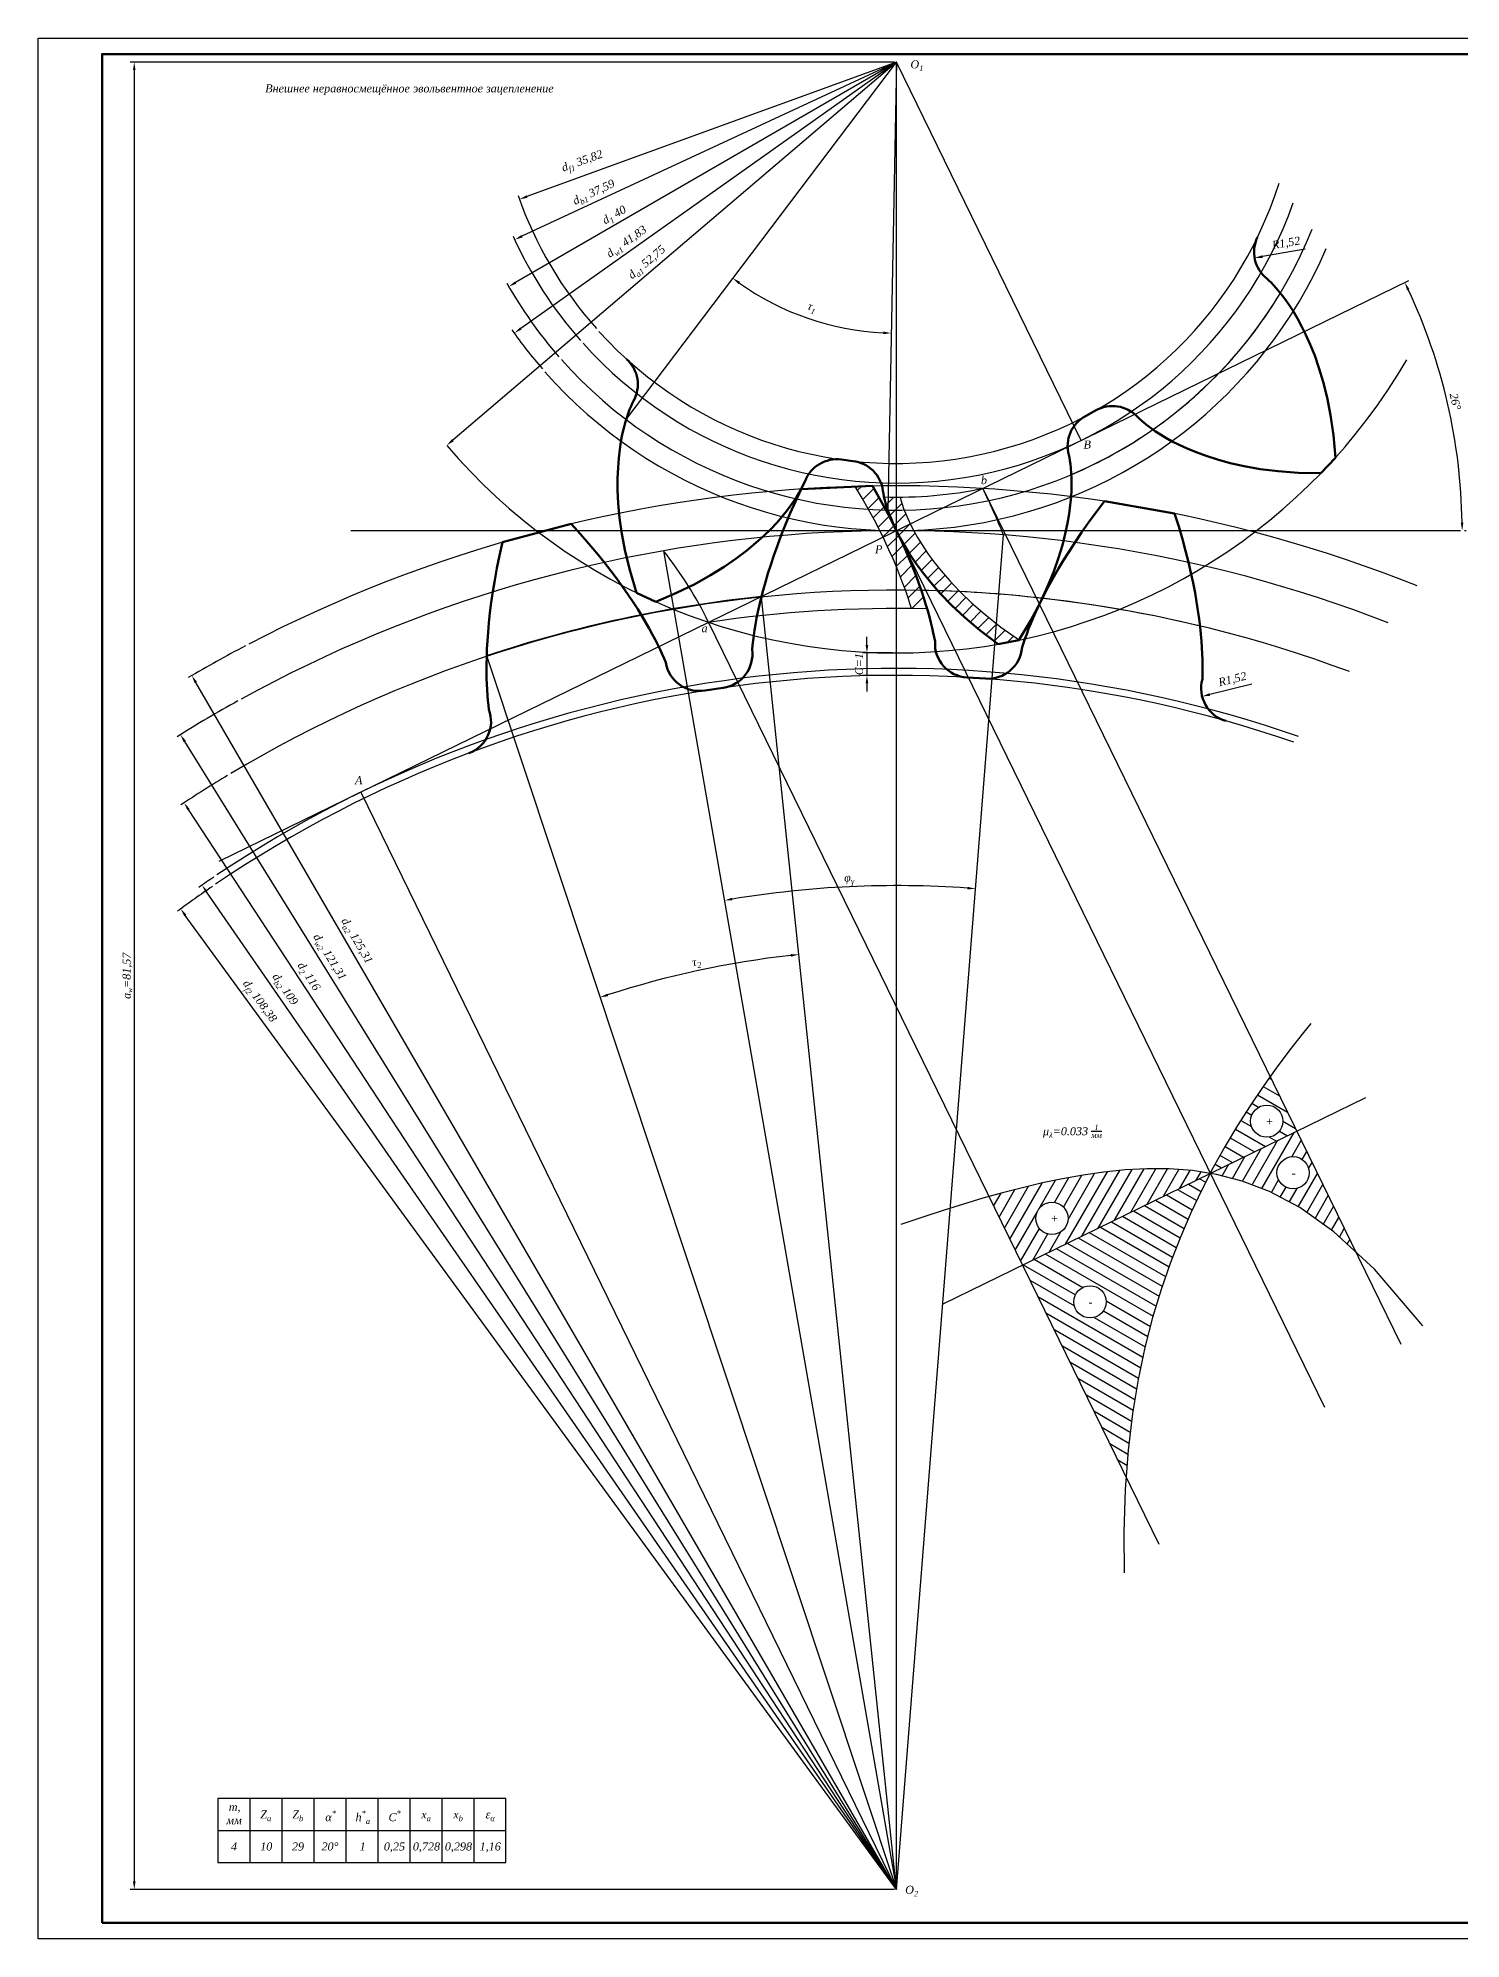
# Model space of a CAD drawing. Header units: millimetres. Extents: x 1774 to 2615, y -51 to 543.
# Drawn here: x 1774 to 2219, y -51 to 543 of the extents above; entities that cross this region are included whole.
import ezdxf

# ---------------------------------------------------------------- set-up
doc = ezdxf.new("R2010")
doc.units = ezdxf.units.MM
doc.layers.add('Рамка', color=7, linetype='Continuous')
doc.styles.get("Standard").update_dxf_attribs({"font": 'TIMESI.TTF'})
doc.dimstyles.new('ISO-25', dxfattribs={"dimtxt": 2.5, "dimasz": 2.5, "dimexe": 1.25, "dimexo": 0.625, "dimtad": 1, "dimlfac": 0.142857, "dimtxsty": 'Standard', "dimcen": 2.5, "dimadec": 0, "dimazin": 0, "dimtfac": 1, "dimtmove": 0, "dimatfit": 3, "dimfxl": 0, "dimarcsym": 0})
pattern_1 = [(45, (1493.4624, 98.383), (-2.245064, 2.245064), [])]

# ---------------------------------------------------------------- blocks, each defined once
blk = doc.blocks.new('*D1')
at = {"color": 0, "lineweight": -2}
for p, q in [((2041.88, 535.57), (1803.1, 535.57)), ((1804.35, 533.07), (1804.35, -32.9)), ((2041.88, -35.4), (1803.1, -35.4))]:
    blk.add_line(p, q, dxfattribs=at)
at = {"color": 0}
for points in [[(1803.93, 533.07), (1804.76, 533.07), (1804.35, 535.57)], [(1803.93, -32.9), (1804.76, -32.9), (1804.35, -35.4)]]:
    blk.add_solid(points, dxfattribs=at)
at = {"layer": 'Defpoints', "color": 0}
for p in [(2042.5, 535.57), (1804.35, -35.4), (2042.5, -35.4)]:
    blk.add_point(p, dxfattribs=at)
at = {"color": 0, "insert": (1802.24, 250.09), "char_height": 2.5, "attachment_point": 5, "rotation": 90}
blk.add_mtext('\\A1;a\\H1.5;\\S^ w;\\H2.5;=81,57', dxfattribs=at)
blk = doc.blocks.new('*D6')
at = {"color": 0, "lineweight": -2}
blk.add_line((2153.54, 341.25), (2140.45, 337.98), dxfattribs=at)
at = {"color": 0}
blk.add_solid([(2140.35, 338.38), (2140.55, 337.57), (2138.02, 337.37)], dxfattribs=at)
at = {"layer": 'Defpoints', "color": 0}
for p in [(2148.34, 339.95), (2138.02, 337.37)]:
    blk.add_point(p, dxfattribs=at)
at = {"color": 0, "insert": (2147.56, 342.52), "char_height": 2.5, "attachment_point": 5, "rotation": 14.02536}
blk.add_mtext('R1,52', dxfattribs=at)
blk = doc.blocks.new('*D7')
at = {"color": 0, "lineweight": -2}
blk.add_line((2170.17, 477.14), (2156.88, 474.81), dxfattribs=at)
at = {"color": 0}
blk.add_solid([(2156.8, 475.22), (2156.95, 474.4), (2154.41, 474.38)], dxfattribs=at)
at = {"layer": 'Defpoints', "color": 0}
for p in [(2164.89, 476.21), (2154.41, 474.38)]:
    blk.add_point(p, dxfattribs=at)
at = {"color": 0, "insert": (2164.29, 478.83), "char_height": 2.5, "attachment_point": 5, "rotation": 9.93911}
blk.add_mtext('R1,52', dxfattribs=at)
blk = doc.blocks.new('*D12')
at = {"color": 0, "lineweight": -2}
blk.add_line((2219.98, 389.17), (2220.51, 389.17), dxfattribs=at)
blk.add_arc((2042.5, 389.17), 176.76, 0.81037, 25.21537, dxfattribs=at)
at = {"color": 0}
for points in [[(2202.04, 464.29), (2202.79, 464.65), (2201.34, 466.73)], [(2219.66, 391.67), (2218.83, 391.67), (2219.26, 389.17)]]:
    blk.add_solid(points, dxfattribs=at)
at = {"layer": 'Defpoints', "color": 0}
for p in [(2202.47, 467.28), (2217.24, 415.83), (1872.01, 389.17), (2218.78, 389.17), (1830.76, 285.78)]:
    blk.add_point(p, dxfattribs=at)
at = {"color": 0, "insert": (2217.13, 429.53), "char_height": 2.5, "attachment_point": 5, "rotation": 283.01287}
blk.add_mtext('26°', dxfattribs=at)

msp = doc.modelspace()

# ---------------------------------------------------------------- hatches: boundary and pattern name
h = msp.add_hatch()
h.set_pattern_fill('ANSI31', color=256, style=0)
h.set_pattern_definition(pattern_1)
h.paths.add_polyline_path([(2037.104, 399.436), (2034.978, 403.123), (2029.681, 402.898), (2031.792, 399.338), (2033.771, 395.844, 0.009709), (2039.203, 395.611), (2039.05, 395.901)])
h.paths.add_polyline_path([(2040.83, 392.512), (2039.203, 395.611, -0.0097081), (2033.772, 395.844), (2035.602, 392.46), (2037.253, 389.263, 0.0089665), (2042.503, 389.169), (2042.455, 389.269)])
h.paths.add_polyline_path([(2042.503, 389.169), (2042.503, 389.169, 0.0030543), (2037.316, 389.137), (2038.309, 387.121)])
h.paths.add_polyline_path([(2042.503, 389.168), (2042.503, 389.169), (2038.309, 387.121), (2038.786, 386.152), (2040.171, 383.203), (2041.431, 380.388), (2042.503, 377.868)])
h.paths.add_polyline_path([(2043.937, 386.166), (2042.503, 389.168), (2042.503, 377.868), (2042.574, 377.702), (2043.61, 375.143), (2044.545, 372.708), (2045.316, 370.592, -0.0030543), (2050.276, 370.527), (2049.531, 372.653), (2048.625, 375.099), (2047.621, 377.67), (2046.51, 380.37), (2045.285, 383.2)])
h.paths.add_polyline_path([(2051.076, 368.125), (2050.346, 370.329), (2050.276, 370.527, 0.0030543), (2045.316, 370.592), (2045.388, 370.395), (2046.145, 368.2), (2046.822, 366.121), (2047.224, 364.814, -0.0030543), (2052.113, 364.727), (2051.727, 366.038)])
h = msp.add_hatch()
h.set_pattern_fill('ANSI31', color=256, style=0)
h.set_pattern_definition(pattern_1)
h.paths.add_polyline_path([(2070.187, 362.924), (2065.938, 366.633), (2062.321, 370.118, 0.0042287), (2055.459, 370.395), (2056.217, 369.532), (2059.731, 365.887), (2063.842, 362.025), (2068.648, 357.956), (2074.271, 353.699), (2080.796, 354.96), (2080.841, 355.036), (2075.139, 359.033)])
h.paths.add_polyline_path([(2054.189, 379.467), (2052.227, 382.173), (2050.553, 384.687), (2049.13, 387.014), (2047.94, 389.134, 0.0032002), (2042.505, 389.169), (2042.555, 389.063), (2042.555, 389.063), (2043.681, 386.871), (2045.018, 384.493), (2046.599, 381.92), (2048.461, 379.143), (2050.648, 376.157), (2053.213, 372.955), (2055.459, 370.395, -0.0042287), (2062.321, 370.118), (2062.292, 370.146), (2059.165, 373.456), (2056.484, 376.563)])
h.paths.add_polyline_path([(2046.907, 391.141), (2046.838, 391.286), (2042.505, 389.17), (2042.505, 389.169, 0.0091632), (2047.87, 389.267)])
h.paths.add_polyline_path([(2046.054, 392.954), (2045.344, 394.608), (2044.96, 395.593, -0.004387), (2042.503, 395.572), (2042.503, 389.173), (2042.505, 389.17), (2046.838, 391.286)])
h.paths.add_polyline_path([(2042.503, 395.572, -0.0047761), (2039.829, 395.597), (2040.176, 394.599), (2040.825, 392.919), (2041.611, 391.077), (2042.503, 389.173)])
h.paths.add_polyline_path([(2042.503, 399.646, -0.0047761), (2039.907, 399.671), (2039.829, 395.597, 0.0047761), (2042.503, 395.572)])
h.paths.add_polyline_path([(2039.907, 399.671, -0.0023287), (2038.641, 399.701), (2038.877, 398.728), (2039.218, 397.497), (2039.646, 396.123), (2039.829, 395.597)])
h.paths.add_polyline_path([(2043.894, 398.687), (2043.622, 399.65, -0.0020582), (2042.503, 399.646), (2042.503, 395.572, 0.004387), (2044.96, 395.593), (2044.758, 396.112), (2044.28, 397.469)])
h = msp.add_hatch()
h.set_pattern_fill('ANSI31', color=256, angle=105, style=0)
h.set_pattern_definition([(150, (1467.3967, 151.7647), (-1.5875, -2.74963), [])])
h.paths.add_polyline_path([(2140.568, 188.335), (2081.891, 159.684), (2114.232, 93.451), (2114.878, 101.88), (2116.269, 113.314), (2118.046, 123.958), (2120.158, 133.915), (2122.563, 143.271), (2125.226, 152.099), (2128.118, 160.458), (2131.212, 168.402), (2134.487, 175.975), (2137.924, 183.214)])
h.paths.add_polyline_path([(2108.036, 148.204, -1), (2097.953, 148.204, -1)], flags=16)
h.paths.add_polyline_path([(2167.574, 201.522), (2159.256, 218.555), (2157.045, 215.447), (2153.002, 209.449), (2149.058, 203.248), (2145.223, 196.824), (2141.508, 190.154), (2140.568, 188.335)])
h.paths.add_polyline_path([(2163.255, 204.652, -1), (2153.172, 204.652, -1)], flags=16)
h.paths.add_polyline_path([(2101.892, 150.003), (2104.15, 150.003), (2104.15, 146.253), (2101.892, 146.253)], flags=8)
h.paths.add_polyline_path([(2157.111, 206.45), (2160.304, 206.45), (2160.304, 202.7), (2157.111, 202.7)], flags=8)
h = msp.add_hatch()
h.set_pattern_fill('ANSI31', color=256, angle=15, style=0)
h.set_pattern_definition([(60, (1467.3967, 151.7647), (-2.74963, 1.5875), [])])
h.paths.add_polyline_path([(2140.568, 188.335), (2134.995, 189.22), (2127.762, 189.761), (2120.777, 189.797), (2113.984, 189.436), (2107.347, 188.756), (2100.836, 187.818), (2094.429, 186.668), (2088.108, 185.34), (2081.86, 183.864), (2075.674, 182.26), (2071.444, 181.079), (2081.891, 159.684)])
h.paths.add_polyline_path([(2096.134, 174.278, -1), (2086.051, 174.278, -1)], flags=16)
h.paths.add_polyline_path([(2179.174, 170.077), (2186.013, 163.758), (2167.574, 201.522), (2140.568, 188.335), (2142.548, 188.021), (2150.529, 185.945), (2159.097, 182.665), (2168.506, 177.662)])
h.paths.add_polyline_path([(2171.488, 188.521, -1), (2161.405, 188.521, -1)], flags=16)
h.paths.add_polyline_path([(2089.991, 176.077), (2093.184, 176.077), (2093.184, 172.327), (2089.991, 172.327)], flags=8)
h.paths.add_polyline_path([(2165.345, 190.32), (2167.602, 190.32), (2167.602, 186.57), (2165.345, 186.57)], flags=8)

# ---------------------------------------------------------------- linework, layer by layer
for p, q in [((2042.503, 535.572), (1903.885, 417.44)), ((2042.503, 535.572), (1923.51, 466.675)), ((2042.503, 535.572), (1925.114, 452.339)), ((2042.503, 535.572), (1925.482, 481.151)), ((2042.503, 535.572), (1927.027, 493.551)), ((1958.065, 423.902), (2042.503, 535.572)), ((2042.503, 535.572), (2039.829, 395.597)), ((2042.503, -35.399), (2042.503, 535.572)), ((2100.227, 417.355), (2042.503, 535.572)), ((2069.509, 402.356), (2200.085, 134.94)), ((2042.503, 389.169), (2176.253, 115.254)), ((2042.503, -35.399), (2075.944, 387.85)), ((1969.689, 382.879), (2042.503, -35.399)), ((2042.503, -35.399), (2000.3, 368.402)), ((1983.826, 360.518), (2124.471, 72.482)), ((2041.303, 350.945), (2032.032, 350.945)), ((2033.282, 353.445), (2033.282, 355.945)), ((2033.282, 350.945), (2033.282, 343.945)), ((1914.482, 349.889), (2042.503, -35.399)), ((2042.503, -35.399), (1823.568, 341.747)), ((2041.303, 343.945), (2032.032, 343.945)), ((2033.282, 341.445), (2033.282, 338.945)), ((2042.503, -35.399), (1820.103, 323.32)), ((1875.104, 307.43), (2042.503, -35.399)), ((2042.503, -35.399), (1821.287, 302.056)), ((2042.503, -35.399), (1826.942, 276.348)), ((2042.503, -35.399), (1820.287, 268.956)), ((2056.945, 147.503), (2189.214, 212.088)), ((1920.429, -6.958), (1830.429, -6.958)), ((1830.429, -6.958), (1830.429, -26.958)), ((1840.429, -6.958), (1840.429, -26.958)), ((1850.429, -6.958), (1850.429, -26.958)), ((1860.429, -6.958), (1860.429, -26.958)), ((1870.429, -6.958), (1870.429, -26.958)), ((1880.429, -6.958), (1880.429, -26.958)), ((1890.429, -6.958), (1890.429, -26.958)), ((1900.429, -6.958), (1900.429, -26.958)), ((1910.429, -6.958), (1910.429, -26.958)), ((1920.429, -26.958), (1920.429, -6.958)), ((1830.429, -16.958), (1920.429, -16.958)), ((1830.429, -26.958), (1920.429, -26.958))]:
    msp.add_line(p, q)
at = {"color": 6}
msp.add_line((2202.474, 467.281), (1830.756, 285.775), dxfattribs=at)
at = {"lineweight": 100}
for p, q in [((2101.614, 424.995), (2104.722, 426.714)), ((2028.855, 410.933), (2025.33, 411.369)), ((2175.106, 407.106), (2179.643, 411.961)), ((2034.978, 403.123), (2012.776, 402.179)), ((2107.537, 398.339), (2129.423, 394.488)), ((1919.405, 385.558), (1940.885, 391.253)), ((1961.302, 369.761), (1967.322, 366.946)), ((2074.271, 353.699), (2080.796, 354.96)), ((1982.637, 339.192), (1988.377, 340.064)), ((2064.562, 343.304), (2070.356, 342.922))]:
    msp.add_line(p, q, dxfattribs=at)
at = {"color": 3}
msp.add_line((1872.005, 389.169), (2218.783, 389.169), dxfattribs=at)
at = {"lineweight": 100}
for points in [[(2158.212, 467.934), (2158.837, 467.367), (2159.543, 466.686), (2160.327, 465.88), (2161.189, 464.937), (2162.125, 463.844), (2163.133, 462.584), (2164.211, 461.142), (2165.354, 459.496), (2166.557, 457.626), (2167.814, 455.507), (2169.118, 453.11), (2170.457, 450.403), (2171.818, 447.35), (2173.184, 443.91), (2174.532, 440.035), (2175.834, 435.671), (2177.052, 430.756), (2178.137, 425.222), (2179.028, 418.987), (2179.643, 411.961)], [(1960.332, 429.688), (1959.964, 428.929), (1959.563, 428.034), (1959.135, 426.994), (1958.687, 425.798), (1958.226, 424.435), (1957.759, 422.89), (1957.297, 421.15), (1956.849, 419.197), (1956.43, 417.014), (1956.053, 414.578), (1955.736, 411.868), (1955.502, 408.857), (1955.377, 405.517), (1955.391, 401.815), (1955.584, 397.717), (1956.002, 393.182), (1956.703, 388.168), (1957.758, 382.627), (1959.255, 376.51), (1961.302, 369.761)], [(2117.812, 424.703), (2118.42, 424.117), (2119.148, 423.459), (2120.005, 422.731), (2121.004, 421.936), (2122.158, 421.076), (2123.483, 420.155), (2124.995, 419.177), (2126.714, 418.148), (2128.661, 417.074), (2130.86, 415.963), (2133.34, 414.825), (2136.131, 413.672), (2139.269, 412.52), (2142.794, 411.39), (2146.752, 410.307), (2151.194, 409.303), (2156.179, 408.42), (2161.774, 407.712), (2168.055, 407.245), (2175.106, 407.106)], [(2096.357, 412.84), (2096.53, 412.013), (2096.7, 411.048), (2096.861, 409.935), (2097.004, 408.666), (2097.118, 407.231), (2097.194, 405.619), (2097.218, 403.819), (2097.175, 401.816), (2097.05, 399.596), (2096.821, 397.142), (2096.467, 394.437), (2095.959, 391.46), (2095.266, 388.19), (2094.349, 384.604), (2093.162, 380.676), (2091.65, 376.38), (2089.747, 371.689), (2087.371, 366.573), (2084.427, 361.005), (2080.796, 354.96)], [(2013.932, 404.625), (2013.586, 403.855), (2013.156, 402.973), (2012.632, 401.978), (2012.002, 400.868), (2011.251, 399.64), (2010.365, 398.292), (2009.326, 396.821), (2008.114, 395.226), (2006.708, 393.503), (2005.08, 391.653), (2003.203, 389.672), (2001.043, 387.562), (1998.56, 385.324), (1995.71, 382.962), (1992.441, 380.482), (1988.693, 377.895), (1984.396, 375.219), (1979.467, 372.476), (1973.813, 369.702), (1967.322, 366.946)], [(1997.394, 352.085), (1997.532, 353.432), (1997.705, 354.884), (1997.917, 356.444), (1998.171, 358.113), (1998.472, 359.895), (1998.825, 361.792), (1999.235, 363.806), (1999.708, 365.941), (2000.248, 368.199), (2000.862, 370.583), (2001.557, 373.097), (2002.34, 375.745), (2003.217, 378.529), (2004.197, 381.453), (2005.289, 384.522), (2006.502, 387.74), (2007.846, 391.11), (2009.332, 394.637), (2010.971, 398.325), (2012.776, 402.179), (2012.776, 402.179)], [(2054.557, 354.515), (2054.305, 355.846), (2054.009, 357.278), (2053.666, 358.814), (2053.271, 360.456), (2052.82, 362.206), (2052.307, 364.066), (2051.727, 366.038), (2051.076, 368.125), (2050.346, 370.329), (2049.531, 372.653), (2048.625, 375.099), (2047.621, 377.67), (2046.51, 380.37), (2045.285, 383.2), (2043.937, 386.166), (2042.455, 389.269), (2040.83, 392.512), (2039.05, 395.901), (2037.104, 399.436), (2034.978, 403.123), (2034.978, 403.123)], [(2038.262, 401.611), (2038.41, 400.78), (2038.612, 399.82), (2038.877, 398.728), (2039.218, 397.497), (2039.646, 396.123), (2040.176, 394.599), (2040.825, 392.919), (2041.611, 391.077), (2042.555, 389.063), (2043.681, 386.871), (2045.018, 384.493), (2046.599, 381.92), (2048.461, 379.143), (2050.648, 376.157), (2053.213, 372.955), (2056.217, 369.532), (2059.731, 365.887), (2063.842, 362.025), (2068.648, 357.956), (2074.271, 353.699)], [(2081.746, 352.723), (2082.171, 354.008), (2082.652, 355.389), (2083.194, 356.867), (2083.801, 358.443), (2084.478, 360.119), (2085.231, 361.895), (2086.064, 363.774), (2086.984, 365.758), (2087.997, 367.847), (2089.11, 370.043), (2090.329, 372.349), (2091.662, 374.766), (2093.118, 377.297), (2094.704, 379.942), (2096.43, 382.705), (2098.306, 385.586), (2100.343, 388.589), (2102.552, 391.714), (2104.946, 394.963), (2107.537, 398.339), (2107.537, 398.339)], [(2138.095, 342.808), (2138.135, 344.162), (2138.154, 345.624), (2138.149, 347.198), (2138.117, 348.887), (2138.052, 350.693), (2137.951, 352.619), (2137.809, 354.67), (2137.621, 356.848), (2137.382, 359.157), (2137.086, 361.602), (2136.727, 364.185), (2136.299, 366.913), (2135.795, 369.788), (2135.207, 372.816), (2134.527, 376.002), (2133.747, 379.351), (2132.857, 382.868), (2131.848, 386.559), (2130.707, 390.431), (2129.423, 394.488), (2129.423, 394.488)], [(1970.455, 347.991), (1969.923, 349.235), (1969.327, 350.571), (1968.661, 351.997), (1967.923, 353.516), (1967.106, 355.128), (1966.205, 356.834), (1965.215, 358.636), (1964.13, 360.534), (1962.943, 362.529), (1961.648, 364.623), (1960.237, 366.817), (1958.704, 369.113), (1957.039, 371.511), (1955.234, 374.012), (1953.279, 376.618), (1951.165, 379.33), (1948.881, 382.148), (1946.414, 385.075), (1943.754, 388.109), (1940.885, 391.253), (1940.885, 391.253)], [(1915.151, 333.328), (1914.997, 334.674), (1914.854, 336.129), (1914.725, 337.698), (1914.614, 339.383), (1914.525, 341.188), (1914.462, 343.116), (1914.43, 345.172), (1914.432, 347.358), (1914.474, 349.679), (1914.562, 352.14), (1914.7, 354.745), (1914.895, 357.498), (1915.153, 360.406), (1915.482, 363.473), (1915.889, 366.705), (1916.382, 370.108), (1916.97, 373.688), (1917.662, 377.452), (1918.47, 381.406), (1919.405, 385.558), (1919.405, 385.558)]]:
    msp.add_lwpolyline(points, dxfattribs=at)
for points in [[(2047.224, 364.814), (2046.822, 366.121), (2046.145, 368.2), (2045.388, 370.395), (2044.545, 372.708), (2043.61, 375.143), (2042.574, 377.702), (2041.431, 380.388), (2040.171, 383.203), (2038.786, 386.152), (2037.267, 389.236), (2035.602, 392.46), (2033.781, 395.826), (2031.792, 399.338), (2029.621, 402.998), (2029.621, 402.998)], [(2043.622, 399.65), (2043.894, 398.687), (2044.28, 397.469), (2044.758, 396.112), (2045.344, 394.608), (2046.054, 392.954), (2046.907, 391.141), (2047.924, 389.164), (2049.13, 387.014), (2050.553, 384.687), (2052.227, 382.173), (2054.189, 379.467), (2056.484, 376.563), (2059.165, 373.456), (2062.292, 370.146), (2065.938, 366.633), (2070.187, 362.924), (2075.139, 359.033), (2080.914, 354.985)], [(2171.985, 235.196), (2169.689, 232.386), (2165.396, 226.901), (2161.179, 221.259), (2157.045, 215.447), (2153.002, 209.449), (2149.058, 203.248), (2145.223, 196.824), (2141.508, 190.154), (2137.924, 183.214), (2134.487, 175.975), (2131.212, 168.402), (2128.118, 160.458), (2125.226, 152.099), (2122.563, 143.271), (2120.158, 133.915), (2118.046, 123.958), (2116.269, 113.314), (2114.878, 101.88), (2113.932, 89.531), (2113.507, 76.116), (2113.667, 63.558)], [(2207.003, 140.654), (2191.857, 158.359), (2179.174, 170.077), (2168.506, 177.662), (2159.097, 182.665), (2150.529, 185.945), (2142.548, 188.021), (2134.995, 189.22), (2127.762, 189.761), (2120.777, 189.797), (2113.984, 189.436), (2107.347, 188.756), (2100.836, 187.818), (2094.429, 186.668), (2088.108, 185.34), (2081.86, 183.864), (2075.674, 182.26), (2069.54, 180.547), (2063.453, 178.741), (2057.406, 176.853), (2051.393, 174.893), (2045.411, 172.871), (2043.869, 172.333)]]:
    msp.add_lwpolyline(points)
for centre in [(2158.213, 204.652), (2166.447, 188.521), (2091.093, 174.278), (2102.995, 148.204)]:
    msp.add_circle(centre, 5.042)
for centre, radius, start, end in [((2042.503, 535.572), 125.384, 199.424861, 221.606248), ((2042.503, 535.572), 125.384, 222.154602, 342.432505), ((2042.503, 535.572), 131.557, 204.396403, 221.380307), ((2042.503, 535.572), 140, 209.558989, 221.103675), ((2042.503, 535.572), 84.696, 234.59669, 267.214133), ((2042.503, 535.572), 140, 304.905411, 328.972783), ((2042.503, 535.572), 146.403, 214.848717, 220.915248), ((2042.503, 535.572), 140, 292.972783, 304.905411), ((2042.503, 535.572), 135.926, 268.371704, 281.459622), ((1875.104, 307.43), 216.342, 21.822129, 26.02574), ((1875.104, 307.43), 120.991, 26.02574, 38.578657), ((2042.503, -35.399), 406.177, 95.957287, 108.380368), ((2042.503, -35.399), 406, 83.552782, 88.903013), ((2042.503, -35.399), 400.241, 88.624229, 98.430176), ((2042.503, -35.399), 406, 76.48922, 83.552782), ((2042.503, -35.399), 438.586, 117.634424, 120.298708), ((2042.503, -35.399), 379.344, 70.886601, 124.109309), ((2042.503, -35.399), 424.568, 118.992559, 121.966979), ((2042.503, -35.399), 406, 120.978481, 123.423043), ((2042.503, -35.399), 381.515, 123.996885, 124.850229), ((2042.503, -35.399), 379.344, 124.290556, 126.322859), ((2042.503, -35.399), 313.65, 85.939174, 99.418453), ((2042.503, -35.399), 293.708, 96.45427, 107.892673)]:
    msp.add_arc(centre, radius, start, end)
at = {"color": 6}
for centre, radius, start, end in [((2042.503, 535.572), 131.557, 221.902932, 340.463869), ((2042.503, -35.399), 381.515, 70.773732, 123.816669)]:
    msp.add_arc(centre, radius, start, end, dxfattribs=at)
at = {"color": 1}
for centre, radius, start, end in [((2042.503, 535.572), 140, 221.594781, 338.113984), ((2042.503, -35.399), 406, 69.589004, 120.809134)]:
    msp.add_arc(centre, radius, start, end, dxfattribs=at)
at = {"color": 3}
for centre, radius, start, end in [((2042.503, 535.572), 146.403, 221.384877, 336.547157), ((2042.503, -35.399), 424.568, 68.786205, 118.830618)]:
    msp.add_arc(centre, radius, start, end, dxfattribs=at)
at = {"lineweight": 100}
for centre, start, end in [((2164.893, 476.215), 154.127466, 231.102544), ((1951.047, 434.883), 330.775651, 47.750729), ((2110.002, 417.477), 42.775651, 119.750729), ((2106.63, 415.612), 118.127466, 195.102544), ((2023.872, 400.83), 82.127466, 159.102544), ((2027.697, 400.356), 6.775651, 83.750729), ((1986.859, 350.595), 278.203194, 8.047393), ((2065.181, 353.926), 176.822195, 266.666394), ((2071.137, 353.533), 265.789401, 355.6336), ((1980.957, 349.698), 189.235988, 279.080187), ((2148.344, 339.948), 164.408402, 254.252601), ((1905.183, 329.609), 290.616987, 20.461186)]:
    msp.add_arc(centre, 10.64, start, end, dxfattribs=at)
at = {"color": 5}
for centre, radius, start, end in [((2042.503, 535.572), 184.626, 220.435372, 329.736316), ((2042.503, -35.399), 438.586, 68.227167, 117.477659)]:
    msp.add_arc(centre, radius, start, end, dxfattribs=at)
for points in [[(1926.885, 493.942), (1927.17, 493.159), (1924.678, 492.696)], [(1925.306, 481.529), (1925.657, 480.773), (1923.215, 480.097)], [(1923.301, 467.036), (1923.718, 466.315), (1921.346, 465.422)], [(1993.19, 466.2), (1993.683, 466.872), (1991.42, 468.015)], [(1924.873, 452.679), (1925.355, 451.999), (1923.075, 450.893)], [(2038.401, 451.392), (2038.373, 450.559), (2040.885, 450.891)], [(1903.615, 417.758), (1904.156, 417.123), (1901.983, 415.819)], [(2032.865, 353.445), (2033.698, 353.445), (2033.282, 350.945)], [(1823.929, 341.956), (1823.208, 341.538), (1822.313, 343.909)], [(2032.865, 341.445), (2033.698, 341.445), (2033.282, 343.945)], [(1820.457, 323.54), (1819.749, 323.101), (1818.786, 325.445)], [(1821.635, 302.284), (1820.938, 301.827), (1819.916, 304.147)], [(1827.284, 276.585), (1826.599, 276.111), (1825.52, 278.404)], [(1991.246, 273.612), (1991.107, 274.434), (1988.712, 273.604)], [(2064.746, 277.879), (2064.683, 277.048), (2067.208, 277.277)], [(1820.624, 269.201), (1819.951, 268.71), (1818.813, 270.975)], [(2009.443, 256.862), (2009.533, 256.033), (2011.973, 256.718)], [(1952.396, 243.708), (1952.136, 244.5), (1949.89, 243.325)]]:
    msp.add_solid(points)
at = {"layer": 'Рамка'}
msp.add_lwpolyline([(2615.276, -50.895), (1774.276, -50.895), (1774.276, 543.105), (2615.276, 543.105)], close=True, dxfattribs=at)
at = {"layer": 'Рамка', "lineweight": 120}
msp.add_lwpolyline([(1794.276, -45.895), (1794.276, 538.105), (2610.276, 538.105), (2610.276, -45.895)], close=True, dxfattribs=at)

# ---------------------------------------------------------------- texts
at = {"char_height": 2.5, "attachment_point": 1}
for s, insert, width in [('\\A1;O{\\H0.7x;\\S^ 1;}', (2046.878, 536.126), 32.55822), ('Внешнее неравносмещённое эвольвентное зацепленение', (1845.259, 528.608), 172.71438), ('B', (2100.974, 417.324), 7.172), ('b', (2068.906, 406.207), 7.172), ('P', (2035.808, 384.598), 7.172), ('a', (1981.602, 359.932), 7.172), ('A', (1873.321, 312.438), 7.172), ('\\A1;μ{\\H0.7x;\\S^ λ;}=0.033 {\\H0.7x;\\S1/мм;}', (2088.295, 203.616), 40.97183), ('+', (2157.736, 205.825), 6.13212), ('-', (2165.97, 189.695), 6.13212), ('+', (2090.601, 175.482), 6.13212), ('-', (2102.517, 149.378), 6.13212), ('\\pi3.4535;m,\\P\\pi2.7028;мм', (1830.429, -8.398), 10), ('\\A1;\\pi3.2966;Z{\\H0.7x;\\S^ a;}', (1840.429, -10.737), 10), ('\\A1;\\pi3.3004;Z{\\H0.7x;\\S^ b;}', (1850.429, -10.737), 10), ('\\A1;\\pi3.6216;α{\\H0.7x;\\S*^ ;}', (1860.429, -10.737), 10), ('\\A1;\\pi3.0662;h{\\H0.7x;\\S*^ ;\\S^ a;}', (1870.429, -10.737), 10), ('\\A1;\\pi3.362;C{\\H0.7x;\\S*^ ;}', (1880.429, -10.737), 10), ('\\A1;\\pi3.6048;x{\\H0.7x;\\S^ a;}', (1890.429, -10.737), 10), ('\\A1;\\pi3.6086;x{\\H0.7x;\\S^ b;}', (1900.429, -10.737), 10), ('\\A1;\\pi3.6831;ε{\\H0.7x;\\S^ α;}', (1910.429, -10.737), 10), ('\\A1;\\pi4.1592;4', (1830.429, -20.737), 10), ('\\A1;\\pi3.2787;10', (1840.429, -20.737), 10), ('\\A1;\\pi3.2003;29', (1850.429, -20.737), 10), ('\\A1;\\pi2.4378;20°', (1860.429, -20.737), 10), ('\\A1;\\pi4.3421;1', (1870.429, -20.737), 10), ('\\A1;\\pi1.9187;0,25', (1880.429, -20.737), 10), ('\\A1;\\pi0.97783;0,728', (1890.429, -20.737), 10), ('\\A1;\\pi0.97783;0,298', (1900.429, -20.737), 10), ('\\A1;\\pi1.8358;1,16', (1910.429, -20.737), 10), ('\\A1;O{\\H0.7x;\\S^ 2;}', (2045.239, -34.266), 32.55822)]:
    msp.add_mtext(s, dxfattribs=dict(at, insert=insert, width=width))
at = {"char_height": 2.5, "attachment_point": 5}
for s, insert, rotation in [('\\A1;d{\\H0.7x;\\S^ f1;} 35,82', (1944.408, 504.368), 19.996064), ('\\A1;d{\\H0.7x;\\S^ b1;} 37,59', (1948.061, 494.632), 24.940804), ('\\A1;d{\\H0.7x;\\S^ 1;} 40', (1954.476, 487.535), 30.070559), ('\\A1;d{\\H0.7x;\\S^ w1;} 41,83', (1958.349, 479.217), 35.337914), ('\\A1;d{\\H0.7x;\\S^ a1;} 52,75', (1964.706, 472.824), 40.437881), ('\\A1;{\\fTimes New Roman|b0|i1|c0|p18;τ\\H0.7x;\\S^ 1;}', (2016.057, 458.699), 340.905411), ('C=1', (2030.832, 347.445), 90), ('\\A1;{\\fTimes New Roman|b0|i1|c0|p18;φ\\H0.7x;\\S^ γ;}', (2027.729, 280.378), 2.678813), ('\\A1;d{\\H0.7x;\\S^ a2;} 125,31', (1873.647, 260.864), 300.135411), ('\\A1;d{\\H0.7x;\\S^ w2;} 121,31', (1865.147, 255.797), 301.798291), ('\\A1;d{\\H0.7x;\\S^ b2;} 109', (1851.214, 245.705), 304.662504), ('\\A1;d{\\H0.7x;\\S^ 2;} 116', (1858.626, 249.723), 303.24664), ('\\A1;d{\\H0.7x;\\S^ f2;} 108,38', (1843.311, 242.006), 306.13406)]:
    msp.add_mtext(s, dxfattribs=dict(at, insert=insert, rotation=rotation))
at = {"insert": (1980.052, 254.1), "char_height": 2.5, "width": 29.91714, "attachment_point": 5, "rotation": 12.173471}
msp.add_mtext('\\A1;{\\fTimes New Roman|b0|i1|c0|p18;τ\\H0.7x;\\S^ 2;}', dxfattribs=at)

# ---------------------------------------------------------------- dimensions: what is measured, and where the dimension line sits
dim = msp.add_linear_dim(base=(1804.348, -35.399), p1=(2042.503, 535.572), p2=(2042.503, -35.399), angle=90, dimstyle='ISO-25', override={"dimpost": '\\A1;a\\H1.5;\\S^w;\\H2.5;=<>'})
dim.commit()
dim.dimension.update_dxf_attribs({"geometry": '*D1', "text_midpoint": (1802.242, 250.087)})
for center, mpoint, picture, middle in [((2164.893, 476.215), (2154.413, 474.378), '*D7', (2164.755, 476.191)), ((2148.344, 339.948), (2138.021, 337.37), '*D6', (2148.208, 339.914))]:
    dim = msp.add_radius_dim(center=center, mpoint=mpoint, dimstyle='ISO-25', override={"dimexo": 1.2, "dimgap": 1.2})
    dim.commit()
    dim.dimension.update_dxf_attribs({"geometry": picture, "text_midpoint": middle, "dimtype": 164})
dim = msp.add_angular_dim_2l(base=(2217.24, 415.83), line1=((2202.474, 467.281), (1830.756, 285.775)), line2=((1872.005, 389.169), (2218.783, 389.169)), dimstyle='ISO-25', override={"dimexo": 1.2, "dimgap": 1.2})
dim.commit()
dim.dimension.update_dxf_attribs({"geometry": '*D12', "text_midpoint": (2217.131, 429.526)})

doc.saveas('drawing.dxf')
